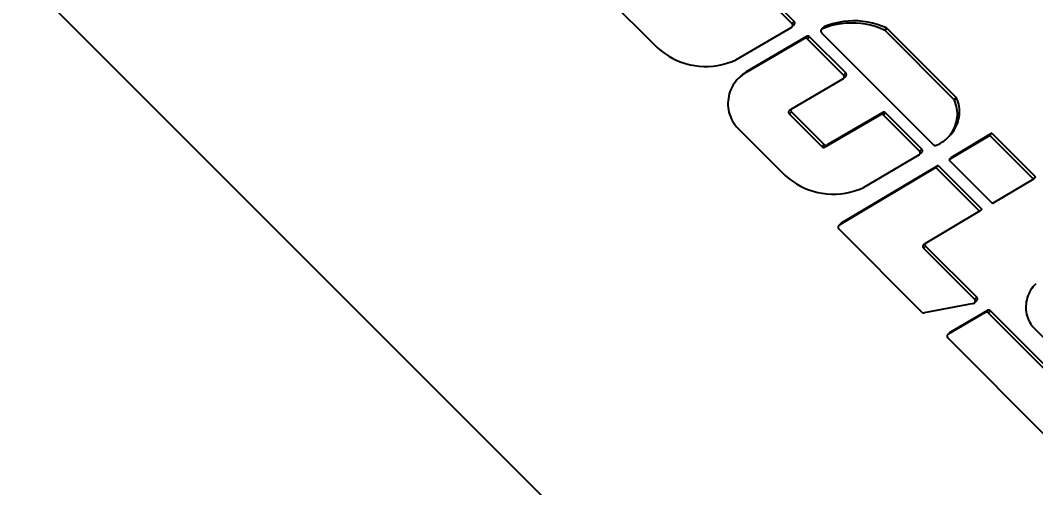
# Model space of a CAD drawing. Header units: millimetres. Extents: x 5625199 to 7433318, y -3316392 to -2552493.
# Drawn here: x 5949549.5 to 5949981.8, y -2698280.4 to -2698081.4 of the extents above; entities that cross this region are included whole.
import ezdxf

# ---------------------------------------------------------------- set-up
doc = ezdxf.new("R2010")
doc.units = ezdxf.units.MM
doc.header["$PDMODE"] = 35
doc.header["$PDSIZE"] = -10
doc.layers.add('155', color=155, linetype='Continuous')
doc.styles.add('标注-尺寸', font='simplex.shx', dxfattribs={"width": 0.7})
doc.dimstyles.new('MS55', dxfattribs={"dimscale": 0, "dimtxt": 5, "dimasz": 1, "dimexe": 1, "dimexo": 0.8, "dimgap": 1, "dimtad": 1, "dimdec": 0, "dimrnd": 5, "dimdsep": 46, "dimtxsty": '标注-尺寸', "dimblk": 'ARCHTICK', "dimcen": 0, "dimdle": 0.5, "dimclrd": 256, "dimclre": 256, "dimclrt": 50, "dimadec": 0, "dimazin": 0, "dimtfac": 1, "dimtdec": 0, "dimtix": 1, "dimtofl": 0, "dimtmove": 2, "dimatfit": 3, "dimldrblk": 'jt2', "dimfxl": 6, "dimfxlon": 1, "dimtvp": 1, "dimtolj": 1, "dimtzin": 0, "dimarcsym": 0})

# ---------------------------------------------------------------- blocks, each defined once
blk = doc.blocks.new('_ArchTick')
at = {"color": 0, "linetype": 'ByBlock', "const_width": 0.4}
blk.add_lwpolyline([(-0.5, -0.5), (0.5, 0.5)], dxfattribs=at)
blk = doc.blocks.new('*D939')
at = {"layer": '155', "lineweight": -2, "ltscale": 500, "transparency": 16777216}
for p, q in [((5952637.07, -2698844.42), (5952637.07, -2697473.96)), ((5952440.46, -2697490.34), (5952669.84, -2697490.34)), ((5952440.46, -2698828.04), (5952669.84, -2698828.04))]:
    blk.add_line(p, q, dxfattribs=at)
at = {"layer": 'Defpoints', "color": 0, "transparency": 16777216}
for p in [(5949614.42, -2697490.34), (5952637.07, -2697490.34), (5952045.86, -2698828.04)]:
    blk.add_point(p, dxfattribs=at)
at = {"layer": '155', "linetype": 'ByBlock', "lineweight": -2, "transparency": 16777216, "xscale": 32.76841990261787, "yscale": 32.76841990261787, "zscale": 32.76841990261787}
for p, rotation in [((5952637.07, -2697490.34), 90), ((5952637.07, -2698828.04), 270)]:
    blk.add_blockref('_ArchTick', p, dxfattribs=dict(at, rotation=rotation))
at = {"layer": '155', "color": 50, "ltscale": 500, "transparency": 16777216, "insert": (5952522.38, -2698159.19), "char_height": 163.842, "attachment_point": 5, "rotation": 90, "style": '标注-尺寸'}
blk.add_mtext('\\A1;1340', dxfattribs=at)
blk = doc.blocks.new('jt2')
at = {"ltscale": 0.1}
blk.add_line((0, 0), (-1, 0), dxfattribs=at)
at = {"color": 6, "ltscale": 0.1}
blk.add_lwpolyline([(-1.217, 1.261), (-0.717, 1.5), (0.019, 0), (-0.717, -1.5), (-1.217, -1.261), (0, 0), (-1.217, 1.261)], dxfattribs=at)
blk = doc.blocks.new('*D941')
at = {"layer": '155', "lineweight": -2, "ltscale": 500, "transparency": 16777216}
for p, q in [((5949614.42, -2697460.15), (5949614.42, -2697230.77)), ((5950952.12, -2697460.15), (5950952.12, -2697230.77)), ((5950968.51, -2697263.54), (5949598.04, -2697263.54))]:
    blk.add_line(p, q, dxfattribs=at)
at = {"layer": 'Defpoints', "color": 0, "transparency": 16777216}
for p in [(5949614.42, -2697263.54), (5949614.42, -2697490.34), (5950952.12, -2698828.04)]:
    blk.add_point(p, dxfattribs=at)
at = {"layer": '155', "linetype": 'ByBlock', "lineweight": -2, "transparency": 16777216, "xscale": 32.76841990261787, "yscale": 32.76841990261787, "zscale": 32.76841990261787, "rotation": 180}
blk.add_blockref('_ArchTick', (5949614.42, -2697263.54), dxfattribs=at)
at = {"layer": '155', "linetype": 'ByBlock', "lineweight": -2, "transparency": 16777216, "xscale": 32.76841990261787, "yscale": 32.76841990261787, "zscale": 32.76841990261787}
blk.add_blockref('_ArchTick', (5950952.12, -2697263.54), dxfattribs=at)
at = {"layer": '155', "color": 50, "ltscale": 500, "transparency": 16777216, "insert": (5950283.27, -2697148.85), "char_height": 163.842, "attachment_point": 5, "style": '标注-尺寸'}
blk.add_mtext('\\A1;1340', dxfattribs=at)
blk = doc.blocks.new('*D946')
at = {"layer": '155', "lineweight": -2, "ltscale": 500, "transparency": 16777216}
for p, q in [((5947282.81, -2697792.15), (5947282.81, -2698461.32)), ((5947479.42, -2697808.54), (5947250.04, -2697808.54)), ((5947479.42, -2698444.93), (5947250.04, -2698444.93))]:
    blk.add_line(p, q, dxfattribs=at)
at = {"layer": 'Defpoints', "color": 0, "transparency": 16777216}
for p in [(5949296.23, -2697808.54), (5947282.81, -2698444.93), (5949932.62, -2698444.93)]:
    blk.add_point(p, dxfattribs=at)
at = {"layer": '155', "linetype": 'ByBlock', "lineweight": -2, "transparency": 16777216, "xscale": 32.76841990261786, "yscale": 32.76841990261786, "zscale": 32.76841990261786}
for p, rotation in [((5947282.81, -2697808.54), 90), ((5947282.81, -2698444.93), 270)]:
    blk.add_blockref('_ArchTick', p, dxfattribs=dict(at, rotation=rotation))
at = {"layer": '155', "color": 50, "ltscale": 500, "transparency": 16777216, "insert": (5947168.12, -2698126.74), "char_height": 163.842, "attachment_point": 5, "rotation": 90, "style": '标注-尺寸'}
blk.add_mtext('\\A1;635', dxfattribs=at)

msp = doc.modelspace()

# ---------------------------------------------------------------- linework, layer by layer
at = {"color": 8}
for p, q in [((5949863.59, -2698066.49), (5949878.96, -2698081.87)), ((5949862.68, -2698067.41), (5949878.05, -2698082.78)), ((5949799.91, -2698072.22), (5949819.42, -2698091.73)), ((5949878.96, -2698081.87), (5949878.05, -2698082.78)), ((5949878.1, -2698082.83), (5949878.05, -2698082.78)), ((5949878.14, -2698082.88), (5949878.1, -2698082.83)), ((5949878.18, -2698082.94), (5949878.14, -2698082.88)), ((5949878.22, -2698083), (5949878.18, -2698082.94)), ((5949878.25, -2698083.06), (5949878.22, -2698083)), ((5949878.28, -2698083.12), (5949878.25, -2698083.06)), ((5949878.25, -2698083.97), (5949878.28, -2698083.91)), ((5949878.3, -2698083.18), (5949878.28, -2698083.12)), ((5949878.28, -2698083.91), (5949878.3, -2698083.84)), ((5949878.32, -2698083.24), (5949878.3, -2698083.18)), ((5949878.3, -2698083.84), (5949878.32, -2698083.78)), ((5949878.33, -2698083.31), (5949878.32, -2698083.24)), ((5949878.32, -2698083.78), (5949878.34, -2698083.71)), ((5949878.33, -2698083.74), (5949878.32, -2698083.78)), ((5949878.35, -2698083.38), (5949878.33, -2698083.31)), ((5949878.76, -2698083.49), (5949878.33, -2698083.74)), ((5949878.34, -2698083.71), (5949878.35, -2698083.65)), ((5949878.35, -2698083.44), (5949878.35, -2698083.38)), ((5949878.35, -2698083.51), (5949878.35, -2698083.44)), ((5949878.35, -2698083.58), (5949878.35, -2698083.51)), ((5949878.35, -2698083.65), (5949878.35, -2698083.58)), ((5949878.76, -2698083.49), (5949878.81, -2698083.46)), ((5949878.81, -2698083.46), (5949878.87, -2698083.42)), ((5949878.87, -2698083.42), (5949878.92, -2698083.38)), ((5949878.92, -2698083.38), (5949878.97, -2698083.33)), ((5949879.01, -2698081.92), (5949878.96, -2698081.87)), ((5949878.97, -2698083.33), (5949879.01, -2698083.28)), ((5949879.05, -2698081.97), (5949879.01, -2698081.92)), ((5949879.01, -2698083.28), (5949879.06, -2698083.23)), ((5949879.09, -2698082.03), (5949879.05, -2698081.97)), ((5949879.06, -2698083.23), (5949879.1, -2698083.17)), ((5949879.13, -2698082.08), (5949879.09, -2698082.03)), ((5949879.1, -2698083.17), (5949879.13, -2698083.11)), ((5949879.16, -2698082.14), (5949879.13, -2698082.08)), ((5949879.13, -2698083.11), (5949879.16, -2698083.06)), ((5949879.19, -2698082.2), (5949879.16, -2698082.14)), ((5949879.16, -2698083.06), (5949879.19, -2698082.99)), ((5949879.21, -2698082.27), (5949879.19, -2698082.2)), ((5949879.19, -2698082.99), (5949879.21, -2698082.93)), ((5949879.23, -2698082.33), (5949879.21, -2698082.27)), ((5949879.21, -2698082.93), (5949879.23, -2698082.87)), ((5949879.25, -2698082.4), (5949879.23, -2698082.33)), ((5949879.23, -2698082.87), (5949879.25, -2698082.8)), ((5949879.26, -2698082.46), (5949879.25, -2698082.4)), ((5949879.25, -2698082.8), (5949879.26, -2698082.73)), ((5949879.26, -2698082.53), (5949879.26, -2698082.46)), ((5949879.27, -2698082.6), (5949879.26, -2698082.53)), ((5949879.26, -2698082.73), (5949879.27, -2698082.67)), ((5949879.27, -2698082.67), (5949879.27, -2698082.6)), ((5949893.87, -2698083.39), (5949891.91, -2698084.11)), ((5949894.95, -2698083.7), (5949892.95, -2698084.3)), ((5949895.86, -2698082.78), (5949893.87, -2698083.39)), ((5949896.98, -2698083.22), (5949894.95, -2698083.7)), ((5949897.89, -2698082.31), (5949895.86, -2698082.78)), ((5949899.03, -2698082.88), (5949896.98, -2698083.22)), ((5949899.95, -2698081.96), (5949897.89, -2698082.31)), ((5949901.11, -2698082.66), (5949899.03, -2698082.88)), ((5949902.02, -2698081.75), (5949899.95, -2698081.96)), ((5949903.19, -2698082.57), (5949901.11, -2698082.66)), ((5949904.1, -2698081.66), (5949902.02, -2698081.75)), ((5949905.27, -2698082.61), (5949903.19, -2698082.57)), ((5949906.19, -2698081.7), (5949904.1, -2698081.66)), ((5949907.35, -2698082.79), (5949905.27, -2698082.61)), ((5949908.26, -2698081.87), (5949906.19, -2698081.7)), ((5949909.42, -2698083.09), (5949907.35, -2698082.79)), ((5949910.33, -2698082.18), (5949908.26, -2698081.87)), ((5949911.46, -2698083.52), (5949909.42, -2698083.09)), ((5949912.37, -2698082.61), (5949910.33, -2698082.18)), ((5949913.47, -2698084.08), (5949911.46, -2698083.52)), ((5949914.38, -2698083.17), (5949912.37, -2698082.61)), ((5949916.35, -2698083.85), (5949914.38, -2698083.17)), ((5949918.28, -2698084.65), (5949916.35, -2698083.85)), ((5949877.84, -2698084.41), (5949853.96, -2698098.33)), ((5949877.84, -2698084.41), (5949877.9, -2698084.37)), ((5949877.9, -2698084.37), (5949877.95, -2698084.33)), ((5949877.95, -2698084.33), (5949878.01, -2698084.29)), ((5949878.01, -2698084.29), (5949878.06, -2698084.24)), ((5949878.06, -2698084.24), (5949878.1, -2698084.19)), ((5949878.1, -2698084.19), (5949878.14, -2698084.14)), ((5949878.14, -2698084.14), (5949878.18, -2698084.08)), ((5949878.18, -2698084.08), (5949878.22, -2698084.03)), ((5949878.22, -2698084.03), (5949878.25, -2698083.97)), ((5949884.37, -2698088.28), (5949884.31, -2698088.31)), ((5949884.43, -2698088.25), (5949884.37, -2698088.28)), ((5949884.49, -2698088.23), (5949884.43, -2698088.25)), ((5949884.55, -2698088.21), (5949884.49, -2698088.23)), ((5949884.61, -2698088.19), (5949884.55, -2698088.21)), ((5949884.68, -2698088.18), (5949884.61, -2698088.19)), ((5949884.74, -2698088.17), (5949884.68, -2698088.18)), ((5949884.8, -2698088.17), (5949884.74, -2698088.17)), ((5949884.87, -2698088.17), (5949884.8, -2698088.17)), ((5949884.93, -2698088.17), (5949884.87, -2698088.17)), ((5949885, -2698088.18), (5949884.93, -2698088.17)), ((5949885.06, -2698088.19), (5949885, -2698088.18)), ((5949885.12, -2698088.21), (5949885.06, -2698088.19)), ((5949885.19, -2698088.23), (5949885.12, -2698088.21)), ((5949885.25, -2698088.25), (5949885.19, -2698088.23)), ((5949885.3, -2698088.28), (5949885.25, -2698088.25)), ((5949885.36, -2698088.31), (5949885.3, -2698088.28)), ((5949890.37, -2698085.81), (5949890.36, -2698085.87)), ((5949890.36, -2698085.87), (5949890.36, -2698085.94)), ((5949890.36, -2698085.94), (5949890.36, -2698086)), ((5949890.36, -2698086), (5949890.36, -2698086.07)), ((5949890.36, -2698086.07), (5949890.37, -2698086.13)), ((5949890.39, -2698085.74), (5949890.37, -2698085.81)), ((5949890.37, -2698086.13), (5949890.38, -2698086.2)), ((5949890.38, -2698086.2), (5949890.4, -2698086.26)), ((5949890.4, -2698085.68), (5949890.39, -2698085.74)), ((5949890.42, -2698085.62), (5949890.4, -2698085.68)), ((5949890.4, -2698086.26), (5949890.42, -2698086.32)), ((5949890.45, -2698085.56), (5949890.42, -2698085.62)), ((5949890.42, -2698086.32), (5949890.44, -2698086.39)), ((5949890.44, -2698086.39), (5949890.47, -2698086.45)), ((5949890.48, -2698085.5), (5949890.45, -2698085.56)), ((5949890.47, -2698086.45), (5949890.5, -2698086.5)), ((5949890.51, -2698085.44), (5949890.48, -2698085.5)), ((5949890.5, -2698086.5), (5949890.54, -2698086.56)), ((5949890.55, -2698085.38), (5949890.51, -2698085.44)), ((5949890.54, -2698086.56), (5949890.58, -2698086.61)), ((5949890.59, -2698085.33), (5949890.55, -2698085.38)), ((5949890.58, -2698086.61), (5949890.62, -2698086.66)), ((5949890.63, -2698085.28), (5949890.59, -2698085.33)), ((5949890.62, -2698086.66), (5949890.66, -2698086.71)), ((5949890.67, -2698085.24), (5949890.63, -2698085.28)), ((5949890.66, -2698086.71), (5949938.37, -2698134.42)), ((5949890.72, -2698085.19), (5949890.67, -2698085.24)), ((5949890.77, -2698085.15), (5949890.72, -2698085.19)), ((5949890.83, -2698085.11), (5949890.77, -2698085.15)), ((5949890.88, -2698085.08), (5949890.83, -2698085.11)), ((5949890.94, -2698085.05), (5949890.88, -2698085.08)), ((5949891, -2698085.02), (5949890.94, -2698085.05)), ((5949892.95, -2698084.3), (5949891, -2698085.02)), ((5949891.35, -2698084.67), (5949891, -2698085.02)), ((5949891.36, -2698084.64), (5949891.35, -2698084.67)), ((5949891.39, -2698084.58), (5949891.36, -2698084.64)), ((5949891.42, -2698084.53), (5949891.39, -2698084.58)), ((5949891.46, -2698084.47), (5949891.42, -2698084.53)), ((5949891.5, -2698084.42), (5949891.46, -2698084.47)), ((5949891.54, -2698084.37), (5949891.5, -2698084.42)), ((5949891.59, -2698084.32), (5949891.54, -2698084.37)), ((5949891.63, -2698084.28), (5949891.59, -2698084.32)), ((5949891.69, -2698084.24), (5949891.63, -2698084.28)), ((5949891.74, -2698084.2), (5949891.69, -2698084.24)), ((5949891.8, -2698084.17), (5949891.74, -2698084.2)), ((5949891.85, -2698084.14), (5949891.8, -2698084.17)), ((5949891.91, -2698084.11), (5949891.85, -2698084.14)), ((5949915.44, -2698084.76), (5949913.47, -2698084.08)), ((5949917.36, -2698085.57), (5949915.44, -2698084.76)), ((5949918.28, -2698084.65), (5949917.36, -2698085.57)), ((5949917.42, -2698085.59), (5949917.36, -2698085.57)), ((5949917.47, -2698085.62), (5949917.42, -2698085.59)), ((5949917.52, -2698085.66), (5949917.47, -2698085.62)), ((5949917.57, -2698085.69), (5949917.52, -2698085.66)), ((5949917.62, -2698085.73), (5949917.57, -2698085.69)), ((5949917.67, -2698085.78), (5949917.62, -2698085.73)), ((5949918.58, -2698084.86), (5949917.67, -2698085.78)), ((5949917.67, -2698085.78), (5949947.05, -2698115.16)), ((5949918.33, -2698084.68), (5949918.28, -2698084.65)), ((5949918.38, -2698084.71), (5949918.33, -2698084.68)), ((5949918.44, -2698084.74), (5949918.38, -2698084.71)), ((5949918.49, -2698084.78), (5949918.44, -2698084.74)), ((5949918.53, -2698084.82), (5949918.49, -2698084.78)), ((5949918.58, -2698084.86), (5949918.53, -2698084.82)), ((5949918.58, -2698084.86), (5949947.96, -2698114.24)), ((5949819.42, -2698091.73), (5949820.83, -2698093.11)), ((5949883.4, -2698089.22), (5949857.58, -2698104.27)), ((5949884.31, -2698088.31), (5949858.49, -2698103.36)), ((5949883.46, -2698089.19), (5949883.4, -2698089.22)), ((5949883.52, -2698089.16), (5949883.46, -2698089.19)), ((5949883.58, -2698089.14), (5949883.52, -2698089.16)), ((5949883.64, -2698089.12), (5949883.58, -2698089.14)), ((5949883.7, -2698089.1), (5949883.64, -2698089.12)), ((5949883.76, -2698089.09), (5949883.7, -2698089.1)), ((5949884.31, -2698088.31), (5949883.76, -2698089.09)), ((5949883.83, -2698089.08), (5949883.76, -2698089.09)), ((5949883.89, -2698089.08), (5949883.83, -2698089.08)), ((5949883.96, -2698089.08), (5949883.89, -2698089.08)), ((5949884.02, -2698089.08), (5949883.96, -2698089.08)), ((5949884.09, -2698089.09), (5949884.02, -2698089.08)), ((5949884.15, -2698089.11), (5949884.09, -2698089.09)), ((5949884.21, -2698089.12), (5949884.15, -2698089.11)), ((5949884.27, -2698089.14), (5949884.21, -2698089.12)), ((5949884.33, -2698089.17), (5949884.27, -2698089.14)), ((5949884.39, -2698089.19), (5949884.33, -2698089.17)), ((5949884.45, -2698089.22), (5949884.39, -2698089.19)), ((5949884.5, -2698089.26), (5949884.45, -2698089.22)), ((5949884.56, -2698089.3), (5949884.5, -2698089.26)), ((5949884.6, -2698089.34), (5949884.56, -2698089.3)), ((5949884.65, -2698089.38), (5949884.6, -2698089.34)), ((5949885.56, -2698088.47), (5949884.65, -2698089.38)), ((5949884.65, -2698089.38), (5949900.03, -2698104.76)), ((5949885.42, -2698088.35), (5949885.36, -2698088.31)), ((5949885.47, -2698088.38), (5949885.42, -2698088.35)), ((5949885.52, -2698088.43), (5949885.47, -2698088.38)), ((5949885.56, -2698088.47), (5949885.52, -2698088.43)), ((5949885.56, -2698088.47), (5949900.94, -2698103.85)), ((5949820.83, -2698093.11), (5949822.33, -2698094.39)), ((5949822.33, -2698094.39), (5949823.91, -2698095.58)), ((5949823.91, -2698095.58), (5949825.57, -2698096.66)), ((5949825.57, -2698096.66), (5949827.29, -2698097.63)), ((5949827.29, -2698097.63), (5949829.07, -2698098.48)), ((5949829.07, -2698098.48), (5949830.9, -2698099.22)), ((5949830.9, -2698099.22), (5949832.77, -2698099.84)), ((5949832.77, -2698099.84), (5949834.68, -2698100.34)), ((5949834.68, -2698100.34), (5949836.62, -2698100.71)), ((5949836.62, -2698100.71), (5949838.58, -2698100.95)), ((5949838.58, -2698100.95), (5949840.55, -2698101.07)), ((5949840.55, -2698101.07), (5949842.52, -2698101.05)), ((5949842.52, -2698101.05), (5949844.49, -2698100.91)), ((5949844.49, -2698100.91), (5949846.44, -2698100.65)), ((5949846.44, -2698100.65), (5949848.37, -2698100.25)), ((5949848.37, -2698100.25), (5949850.28, -2698099.73)), ((5949850.28, -2698099.73), (5949852.14, -2698099.09)), ((5949852.14, -2698099.09), (5949853.96, -2698098.33)), ((5949856.02, -2698105.45), (5949855.31, -2698106.11)), ((5949856.78, -2698104.84), (5949856.02, -2698105.45)), ((5949856.22, -2698105.2), (5949856.02, -2698105.45)), ((5949856.94, -2698104.54), (5949856.22, -2698105.2)), ((5949857.58, -2698104.27), (5949856.78, -2698104.84)), ((5949857.7, -2698103.92), (5949856.94, -2698104.54)), ((5949858.49, -2698103.36), (5949857.58, -2698104.27)), ((5949858.49, -2698103.36), (5949857.7, -2698103.92)), ((5949900.94, -2698103.85), (5949900.03, -2698104.76)), ((5949900.07, -2698104.81), (5949900.03, -2698104.76)), ((5949900.12, -2698104.86), (5949900.07, -2698104.81)), ((5949900.16, -2698104.92), (5949900.12, -2698104.86)), ((5949900.19, -2698104.97), (5949900.16, -2698104.92)), ((5949900.22, -2698105.03), (5949900.19, -2698104.97)), ((5949900.25, -2698105.09), (5949900.22, -2698105.03)), ((5949900.28, -2698105.16), (5949900.25, -2698105.09)), ((5949900.3, -2698105.22), (5949900.28, -2698105.16)), ((5949900.31, -2698105.29), (5949900.3, -2698105.22)), ((5949900.32, -2698105.35), (5949900.31, -2698105.29)), ((5949900.73, -2698105.47), (5949900.31, -2698105.72)), ((5949900.33, -2698105.42), (5949900.32, -2698105.35)), ((5949900.32, -2698105.62), (5949900.33, -2698105.56)), ((5949900.33, -2698105.49), (5949900.33, -2698105.42)), ((5949900.33, -2698105.56), (5949900.33, -2698105.49)), ((5949900.73, -2698105.47), (5949900.79, -2698105.43)), ((5949900.79, -2698105.43), (5949900.84, -2698105.39)), ((5949900.84, -2698105.39), (5949900.9, -2698105.35)), ((5949900.9, -2698105.35), (5949900.94, -2698105.31)), ((5949900.99, -2698103.9), (5949900.94, -2698103.85)), ((5949900.94, -2698105.31), (5949900.99, -2698105.26)), ((5949901.03, -2698103.95), (5949900.99, -2698103.9)), ((5949900.99, -2698105.26), (5949901.03, -2698105.2)), ((5949901.07, -2698104), (5949901.03, -2698103.95)), ((5949901.03, -2698105.2), (5949901.07, -2698105.15)), ((5949901.1, -2698104.06), (5949901.07, -2698104)), ((5949901.07, -2698105.15), (5949901.11, -2698105.09)), ((5949901.14, -2698104.12), (5949901.1, -2698104.06)), ((5949901.11, -2698105.09), (5949901.14, -2698105.03)), ((5949901.16, -2698104.18), (5949901.14, -2698104.12)), ((5949901.14, -2698105.03), (5949901.17, -2698104.97)), ((5949901.19, -2698104.24), (5949901.16, -2698104.18)), ((5949901.17, -2698104.97), (5949901.19, -2698104.91)), ((5949901.21, -2698104.31), (5949901.19, -2698104.24)), ((5949901.19, -2698104.91), (5949901.21, -2698104.84)), ((5949901.22, -2698104.37), (5949901.21, -2698104.31)), ((5949901.21, -2698104.84), (5949901.22, -2698104.78)), ((5949901.23, -2698104.44), (5949901.22, -2698104.37)), ((5949901.22, -2698104.78), (5949901.24, -2698104.71)), ((5949901.24, -2698104.51), (5949901.23, -2698104.44)), ((5949901.24, -2698104.58), (5949901.24, -2698104.51)), ((5949901.24, -2698104.64), (5949901.24, -2698104.58)), ((5949901.24, -2698104.71), (5949901.24, -2698104.64)), ((5949852.91, -2698109.18), (5949852.43, -2698110.04)), ((5949853.43, -2698108.36), (5949852.91, -2698109.18)), ((5949854.01, -2698107.57), (5949853.43, -2698108.36)), ((5949854.63, -2698106.82), (5949854.01, -2698107.57)), ((5949855.31, -2698106.11), (5949854.63, -2698106.82)), ((5949899.82, -2698106.38), (5949877.52, -2698119.38)), ((5949899.82, -2698106.38), (5949899.88, -2698106.35)), ((5949899.88, -2698106.35), (5949899.93, -2698106.31)), ((5949899.93, -2698106.31), (5949899.98, -2698106.26)), ((5949899.98, -2698106.26), (5949900.03, -2698106.22)), ((5949900.03, -2698106.22), (5949900.08, -2698106.17)), ((5949900.08, -2698106.17), (5949900.12, -2698106.12)), ((5949900.12, -2698106.12), (5949900.16, -2698106.06)), ((5949900.16, -2698106.06), (5949900.2, -2698106)), ((5949900.2, -2698106), (5949900.23, -2698105.94)), ((5949900.23, -2698105.94), (5949900.25, -2698105.88)), ((5949900.25, -2698105.88), (5949900.28, -2698105.82)), ((5949900.28, -2698105.82), (5949900.3, -2698105.76)), ((5949900.3, -2698105.76), (5949900.31, -2698105.69)), ((5949900.31, -2698105.72), (5949900.3, -2698105.76)), ((5949900.31, -2698105.69), (5949900.32, -2698105.62)), ((5949851.13, -2698113.71), (5949850.96, -2698114.67)), ((5949851.37, -2698112.76), (5949851.13, -2698113.71)), ((5949851.66, -2698111.83), (5949851.37, -2698112.76)), ((5949852.02, -2698110.92), (5949851.66, -2698111.83)), ((5949852.43, -2698110.04), (5949852.02, -2698110.92)), ((5949850.84, -2698115.64), (5949850.79, -2698116.62)), ((5949850.79, -2698116.62), (5949850.81, -2698117.6)), ((5949850.81, -2698117.6), (5949850.88, -2698118.57)), ((5949850.96, -2698114.67), (5949850.84, -2698115.64)), ((5949947.96, -2698114.24), (5949947.05, -2698115.16)), ((5949947.09, -2698115.2), (5949947.05, -2698115.16)), ((5949947.13, -2698115.25), (5949947.09, -2698115.2)), ((5949947.17, -2698115.31), (5949947.13, -2698115.25)), ((5949947.2, -2698115.36), (5949947.17, -2698115.31)), ((5949947.24, -2698115.42), (5949947.2, -2698115.36)), ((5949947.26, -2698115.47), (5949947.24, -2698115.42)), ((5949948.18, -2698114.56), (5949947.26, -2698115.47)), ((5949947.61, -2698116.33), (5949947.26, -2698115.47)), ((5949947.9, -2698117.21), (5949947.61, -2698116.33)), ((5949948.13, -2698118.1), (5949947.9, -2698117.21)), ((5949948, -2698114.29), (5949947.96, -2698114.24)), ((5949948.05, -2698114.34), (5949948, -2698114.29)), ((5949948.08, -2698114.39), (5949948.05, -2698114.34)), ((5949948.12, -2698114.45), (5949948.08, -2698114.39)), ((5949948.15, -2698114.5), (5949948.12, -2698114.45)), ((5949948.3, -2698119.01), (5949948.13, -2698118.1)), ((5949948.18, -2698114.56), (5949948.15, -2698114.5)), ((5949948.52, -2698115.42), (5949948.18, -2698114.56)), ((5949948.81, -2698116.3), (5949948.52, -2698115.42)), ((5949949.04, -2698117.19), (5949948.81, -2698116.3)), ((5949949.22, -2698118.1), (5949949.04, -2698117.19)), ((5949949.33, -2698119.01), (5949949.22, -2698118.1)), ((5949850.88, -2698118.57), (5949851.02, -2698119.54)), ((5949851.02, -2698119.54), (5949851.22, -2698120.5)), ((5949851.22, -2698120.5), (5949851.48, -2698121.44)), ((5949851.48, -2698121.44), (5949851.81, -2698122.36)), ((5949851.81, -2698122.36), (5949852.19, -2698123.27)), ((5949876.59, -2698120.39), (5949876.58, -2698120.46)), ((5949876.58, -2698120.46), (5949876.58, -2698120.53)), ((5949876.58, -2698120.53), (5949876.58, -2698120.59)), ((5949876.58, -2698120.59), (5949876.59, -2698120.66)), ((5949876.6, -2698120.33), (5949876.59, -2698120.39)), ((5949876.59, -2698120.66), (5949876.6, -2698120.73)), ((5949876.61, -2698120.26), (5949876.6, -2698120.33)), ((5949876.6, -2698120.73), (5949876.62, -2698120.79)), ((5949876.63, -2698120.2), (5949876.61, -2698120.26)), ((5949876.62, -2698120.79), (5949876.64, -2698120.86)), ((5949876.66, -2698120.13), (5949876.63, -2698120.2)), ((5949876.64, -2698120.86), (5949876.66, -2698120.92)), ((5949876.69, -2698120.07), (5949876.66, -2698120.13)), ((5949876.66, -2698120.92), (5949876.69, -2698120.98)), ((5949876.72, -2698120.01), (5949876.69, -2698120.07)), ((5949876.69, -2698120.98), (5949876.72, -2698121.04)), ((5949876.75, -2698119.95), (5949876.72, -2698120.01)), ((5949876.72, -2698121.04), (5949876.76, -2698121.1)), ((5949876.79, -2698119.9), (5949876.75, -2698119.95)), ((5949876.76, -2698121.1), (5949876.79, -2698121.16)), ((5949876.83, -2698119.85), (5949876.79, -2698119.9)), ((5949876.79, -2698121.16), (5949876.84, -2698121.21)), ((5949876.88, -2698119.8), (5949876.83, -2698119.85)), ((5949876.84, -2698121.21), (5949876.88, -2698121.26)), ((5949876.93, -2698119.75), (5949876.88, -2698119.8)), ((5949877.8, -2698120.34), (5949876.88, -2698121.26)), ((5949876.88, -2698121.26), (5949890.86, -2698135.23)), ((5949876.98, -2698119.71), (5949876.93, -2698119.75)), ((5949877.04, -2698119.67), (5949876.98, -2698119.71)), ((5949877.09, -2698119.63), (5949877.04, -2698119.67)), ((5949877.52, -2698119.38), (5949877.09, -2698119.63)), ((5949877.5, -2698119.48), (5949877.49, -2698119.55)), ((5949877.49, -2698119.55), (5949877.49, -2698119.61)), ((5949877.49, -2698119.61), (5949877.5, -2698119.68)), ((5949877.51, -2698119.41), (5949877.5, -2698119.48)), ((5949877.5, -2698119.68), (5949877.5, -2698119.75)), ((5949877.5, -2698119.75), (5949877.51, -2698119.82)), ((5949877.52, -2698119.38), (5949877.51, -2698119.41)), ((5949877.51, -2698119.82), (5949877.53, -2698119.88)), ((5949877.53, -2698119.88), (5949877.55, -2698119.95)), ((5949877.55, -2698119.95), (5949877.57, -2698120.01)), ((5949877.57, -2698120.01), (5949877.6, -2698120.07)), ((5949877.6, -2698120.07), (5949877.63, -2698120.13)), ((5949877.63, -2698120.13), (5949877.67, -2698120.19)), ((5949877.67, -2698120.19), (5949877.71, -2698120.24)), ((5949877.71, -2698120.24), (5949877.75, -2698120.29)), ((5949877.75, -2698120.29), (5949877.8, -2698120.34)), ((5949877.8, -2698120.34), (5949891.77, -2698134.32)), ((5949915.78, -2698121.6), (5949892.11, -2698135.4)), ((5949916.69, -2698120.69), (5949893.03, -2698134.48)), ((5949915.84, -2698121.57), (5949915.78, -2698121.6)), ((5949915.89, -2698121.54), (5949915.84, -2698121.57)), ((5949915.95, -2698121.52), (5949915.89, -2698121.54)), ((5949916.02, -2698121.5), (5949915.95, -2698121.52)), ((5949916.08, -2698121.48), (5949916.02, -2698121.5)), ((5949916.14, -2698121.47), (5949916.08, -2698121.48)), ((5949916.69, -2698120.69), (5949916.14, -2698121.47)), ((5949916.21, -2698121.46), (5949916.14, -2698121.47)), ((5949916.27, -2698121.46), (5949916.21, -2698121.46)), ((5949916.34, -2698121.46), (5949916.27, -2698121.46)), ((5949916.4, -2698121.46), (5949916.34, -2698121.46)), ((5949916.46, -2698121.47), (5949916.4, -2698121.46)), ((5949916.53, -2698121.48), (5949916.46, -2698121.47)), ((5949916.59, -2698121.5), (5949916.53, -2698121.48)), ((5949916.65, -2698121.52), (5949916.59, -2698121.5)), ((5949916.71, -2698121.54), (5949916.65, -2698121.52)), ((5949916.75, -2698120.66), (5949916.69, -2698120.69)), ((5949916.77, -2698121.57), (5949916.71, -2698121.54)), ((5949916.81, -2698120.63), (5949916.75, -2698120.66)), ((5949916.83, -2698121.6), (5949916.77, -2698121.57)), ((5949916.87, -2698120.61), (5949916.81, -2698120.63)), ((5949916.88, -2698121.64), (5949916.83, -2698121.6)), ((5949916.93, -2698120.59), (5949916.87, -2698120.61)), ((5949916.93, -2698121.68), (5949916.88, -2698121.64)), ((5949916.99, -2698120.57), (5949916.93, -2698120.59)), ((5949916.98, -2698121.72), (5949916.93, -2698121.68)), ((5949917.03, -2698121.76), (5949916.98, -2698121.72)), ((5949917.05, -2698120.56), (5949916.99, -2698120.57)), ((5949917.94, -2698120.85), (5949917.03, -2698121.76)), ((5949917.03, -2698121.76), (5949932.41, -2698137.14)), ((5949917.12, -2698120.55), (5949917.05, -2698120.56)), ((5949917.18, -2698120.55), (5949917.12, -2698120.55)), ((5949917.25, -2698120.55), (5949917.18, -2698120.55)), ((5949917.31, -2698120.55), (5949917.25, -2698120.55)), ((5949917.38, -2698120.56), (5949917.31, -2698120.55)), ((5949917.44, -2698120.57), (5949917.38, -2698120.56)), ((5949917.5, -2698120.59), (5949917.44, -2698120.57)), ((5949917.56, -2698120.61), (5949917.5, -2698120.59)), ((5949917.62, -2698120.63), (5949917.56, -2698120.61)), ((5949917.68, -2698120.66), (5949917.62, -2698120.63)), ((5949917.74, -2698120.69), (5949917.68, -2698120.66)), ((5949917.79, -2698120.73), (5949917.74, -2698120.69)), ((5949917.85, -2698120.76), (5949917.79, -2698120.73)), ((5949917.9, -2698120.81), (5949917.85, -2698120.76)), ((5949917.94, -2698120.85), (5949917.9, -2698120.81)), ((5949917.94, -2698120.85), (5949933.32, -2698136.23)), ((5949948.42, -2698119.93), (5949948.3, -2698119.01)), ((5949948.3, -2698123.61), (5949948.42, -2698122.69)), ((5949948.48, -2698120.85), (5949948.42, -2698119.93)), ((5949948.42, -2698122.69), (5949948.48, -2698121.77)), ((5949948.48, -2698121.77), (5949948.48, -2698120.85)), ((5949949.03, -2698123.6), (5949949.21, -2698122.69)), ((5949949.21, -2698122.69), (5949949.33, -2698121.78)), ((5949949.39, -2698119.93), (5949949.33, -2698119.01)), ((5949949.33, -2698121.78), (5949949.39, -2698120.86)), ((5949949.39, -2698120.86), (5949949.39, -2698119.93)), ((5949852.19, -2698123.27), (5949852.62, -2698124.14)), ((5949852.62, -2698124.14), (5949853.12, -2698124.99)), ((5949853.12, -2698124.99), (5949853.66, -2698125.8)), ((5949853.66, -2698125.8), (5949854.26, -2698126.57)), ((5949854.26, -2698126.57), (5949873.78, -2698146.09)), ((5949946.85, -2698127.96), (5949947.25, -2698127.13)), ((5949947.25, -2698127.13), (5949947.59, -2698126.28)), ((5949947.31, -2698127.86), (5949947.76, -2698127.05)), ((5949947.59, -2698126.28), (5949947.89, -2698125.4)), ((5949947.76, -2698127.05), (5949948.16, -2698126.22)), ((5949947.89, -2698125.4), (5949948.12, -2698124.51)), ((5949948.12, -2698124.51), (5949948.3, -2698123.61)), ((5949948.16, -2698126.22), (5949948.51, -2698125.37)), ((5949948.51, -2698125.37), (5949948.8, -2698124.49)), ((5949948.8, -2698124.49), (5949949.03, -2698123.6)), ((5949944.1, -2698131.64), (5949944.74, -2698130.98)), ((5949944.74, -2698130.98), (5949944.79, -2698130.93)), ((5949944.79, -2698130.93), (5949945.01, -2698130.73)), ((5949962.32, -2698130.43), (5949944.81, -2698140.86)), ((5949945.01, -2698130.73), (5949945.65, -2698130.07)), ((5949945.01, -2698130.73), (5949945.34, -2698130.28)), ((5949945.34, -2698130.28), (5949945.89, -2698129.54)), ((5949945.65, -2698130.07), (5949946.25, -2698129.37)), ((5949963.23, -2698129.51), (5949945.72, -2698139.94)), ((5949945.89, -2698129.54), (5949946.39, -2698128.77)), ((5949946.25, -2698129.37), (5949946.8, -2698128.63)), ((5949946.39, -2698128.77), (5949946.85, -2698127.96)), ((5949946.8, -2698128.63), (5949947.31, -2698127.86)), ((5949963.23, -2698129.51), (5949962.32, -2698130.43)), ((5949962.32, -2698130.43), (5949980.91, -2698149.02)), ((5949963.23, -2698129.51), (5949981.82, -2698148.1)), ((5949891.77, -2698134.32), (5949890.86, -2698135.23)), ((5949890.86, -2698135.23), (5949890.91, -2698135.28)), ((5949890.91, -2698135.28), (5949890.96, -2698135.32)), ((5949890.96, -2698135.32), (5949891.01, -2698135.36)), ((5949891.01, -2698135.36), (5949891.06, -2698135.39)), ((5949891.06, -2698135.39), (5949891.12, -2698135.42)), ((5949891.12, -2698135.42), (5949891.18, -2698135.45)), ((5949891.18, -2698135.45), (5949891.24, -2698135.47)), ((5949891.24, -2698135.47), (5949891.3, -2698135.49)), ((5949891.3, -2698135.49), (5949891.36, -2698135.51)), ((5949891.36, -2698135.51), (5949891.43, -2698135.52)), ((5949891.43, -2698135.52), (5949891.49, -2698135.53)), ((5949891.49, -2698135.53), (5949891.56, -2698135.54)), ((5949891.56, -2698135.54), (5949891.62, -2698135.54)), ((5949891.62, -2698135.54), (5949891.69, -2698135.53)), ((5949891.69, -2698135.53), (5949891.75, -2698135.52)), ((5949891.75, -2698135.52), (5949891.81, -2698135.51)), ((5949891.77, -2698134.32), (5949891.82, -2698134.36)), ((5949891.81, -2698135.51), (5949891.88, -2698135.5)), ((5949891.82, -2698134.36), (5949891.87, -2698134.41)), ((5949891.87, -2698134.41), (5949891.92, -2698134.44)), ((5949891.88, -2698135.5), (5949891.94, -2698135.48)), ((5949891.92, -2698134.44), (5949891.98, -2698134.48)), ((5949891.94, -2698135.48), (5949892, -2698135.45)), ((5949891.98, -2698134.48), (5949892.03, -2698134.51)), ((5949892, -2698135.45), (5949892.06, -2698135.43)), ((5949892.03, -2698134.51), (5949892.09, -2698134.54)), ((5949892.06, -2698135.43), (5949892.11, -2698135.4)), ((5949892.09, -2698134.54), (5949892.15, -2698134.56)), ((5949892.66, -2698134.61), (5949892.11, -2698135.4)), ((5949892.15, -2698134.56), (5949892.21, -2698134.58)), ((5949892.21, -2698134.58), (5949892.28, -2698134.6)), ((5949892.28, -2698134.6), (5949892.34, -2698134.61)), ((5949892.34, -2698134.61), (5949892.4, -2698134.62)), ((5949892.4, -2698134.62), (5949892.47, -2698134.62)), ((5949892.47, -2698134.62), (5949892.53, -2698134.62)), ((5949892.53, -2698134.62), (5949892.6, -2698134.62)), ((5949892.6, -2698134.62), (5949892.66, -2698134.61)), ((5949892.66, -2698134.61), (5949892.73, -2698134.6)), ((5949892.73, -2698134.6), (5949892.79, -2698134.58)), ((5949892.79, -2698134.58), (5949892.85, -2698134.56)), ((5949892.85, -2698134.56), (5949892.91, -2698134.54)), ((5949892.91, -2698134.54), (5949892.97, -2698134.51)), ((5949892.97, -2698134.51), (5949893.03, -2698134.48)), ((5949938.37, -2698134.42), (5949938.42, -2698134.46)), ((5949938.42, -2698134.46), (5949938.47, -2698134.51)), ((5949938.47, -2698134.51), (5949938.52, -2698134.54)), ((5949938.52, -2698134.54), (5949938.58, -2698134.58)), ((5949938.58, -2698134.58), (5949938.64, -2698134.61)), ((5949938.64, -2698134.61), (5949938.7, -2698134.64)), ((5949938.7, -2698134.64), (5949938.77, -2698134.66)), ((5949938.77, -2698134.66), (5949938.83, -2698134.68)), ((5949938.83, -2698134.68), (5949938.9, -2698134.7)), ((5949938.9, -2698134.7), (5949938.96, -2698134.71)), ((5949938.96, -2698134.71), (5949939.03, -2698134.72)), ((5949939.03, -2698134.72), (5949939.1, -2698134.72)), ((5949939.1, -2698134.72), (5949939.16, -2698134.72)), ((5949939.16, -2698134.72), (5949939.23, -2698134.71)), ((5949939.23, -2698134.71), (5949939.3, -2698134.7)), ((5949939.3, -2698134.7), (5949939.36, -2698134.69)), ((5949939.36, -2698134.69), (5949939.43, -2698134.67)), ((5949939.43, -2698134.67), (5949939.49, -2698134.64)), ((5949939.49, -2698134.64), (5949940.33, -2698134.27)), ((5949940.33, -2698134.27), (5949941.15, -2698133.84)), ((5949941.15, -2698133.84), (5949941.94, -2698133.37)), ((5949941.94, -2698133.37), (5949942.7, -2698132.84)), ((5949942.7, -2698132.84), (5949943.42, -2698132.26)), ((5949943.42, -2698132.26), (5949944.1, -2698131.64)), ((5949932.2, -2698138.76), (5949908.31, -2698152.69)), ((5949932.2, -2698138.76), (5949932.26, -2698138.73)), ((5949932.26, -2698138.73), (5949932.31, -2698138.69)), ((5949932.31, -2698138.69), (5949932.36, -2698138.64)), ((5949932.36, -2698138.64), (5949932.41, -2698138.6)), ((5949933.32, -2698136.23), (5949932.41, -2698137.14)), ((5949932.45, -2698137.19), (5949932.41, -2698137.14)), ((5949932.41, -2698138.6), (5949932.46, -2698138.55)), ((5949932.5, -2698137.24), (5949932.45, -2698137.19)), ((5949932.46, -2698138.55), (5949932.5, -2698138.5)), ((5949932.54, -2698137.29), (5949932.5, -2698137.24)), ((5949932.5, -2698138.5), (5949932.54, -2698138.44)), ((5949932.57, -2698137.35), (5949932.54, -2698137.29)), ((5949932.54, -2698138.44), (5949932.57, -2698138.38)), ((5949932.6, -2698137.41), (5949932.57, -2698137.35)), ((5949932.57, -2698138.38), (5949932.61, -2698138.32)), ((5949932.63, -2698137.47), (5949932.6, -2698137.41)), ((5949932.61, -2698138.32), (5949932.63, -2698138.26)), ((5949932.65, -2698137.54), (5949932.63, -2698137.47)), ((5949932.63, -2698138.26), (5949932.66, -2698138.2)), ((5949932.67, -2698137.6), (5949932.65, -2698137.54)), ((5949932.66, -2698138.2), (5949932.68, -2698138.13)), ((5949932.69, -2698137.67), (5949932.67, -2698137.6)), ((5949932.68, -2698138.1), (5949933.11, -2698137.85)), ((5949932.68, -2698138.13), (5949932.69, -2698138.07)), ((5949932.68, -2698138.1), (5949932.68, -2698138.13)), ((5949932.7, -2698137.73), (5949932.69, -2698137.67)), ((5949932.69, -2698138.07), (5949932.7, -2698138)), ((5949932.71, -2698137.8), (5949932.7, -2698137.73)), ((5949932.7, -2698138), (5949932.71, -2698137.93)), ((5949932.71, -2698137.87), (5949932.71, -2698137.8)), ((5949932.71, -2698137.93), (5949932.71, -2698137.87)), ((5949933.11, -2698137.85), (5949933.17, -2698137.81)), ((5949933.17, -2698137.81), (5949933.22, -2698137.77)), ((5949933.22, -2698137.77), (5949933.28, -2698137.73)), ((5949933.28, -2698137.73), (5949933.32, -2698137.68)), ((5949933.37, -2698136.27), (5949933.32, -2698136.23)), ((5949933.32, -2698137.68), (5949933.37, -2698137.64)), ((5949933.41, -2698136.33), (5949933.37, -2698136.27)), ((5949933.37, -2698137.64), (5949933.41, -2698137.58)), ((5949933.45, -2698136.38), (5949933.41, -2698136.33)), ((5949933.41, -2698137.58), (5949933.45, -2698137.53)), ((5949933.48, -2698136.44), (5949933.45, -2698136.38)), ((5949933.45, -2698137.53), (5949933.49, -2698137.47)), ((5949933.52, -2698136.5), (5949933.48, -2698136.44)), ((5949933.49, -2698137.47), (5949933.52, -2698137.41)), ((5949933.54, -2698136.56), (5949933.52, -2698136.5)), ((5949933.52, -2698137.41), (5949933.55, -2698137.35)), ((5949933.57, -2698136.62), (5949933.54, -2698136.56)), ((5949933.55, -2698137.35), (5949933.57, -2698137.29)), ((5949933.59, -2698136.69), (5949933.57, -2698136.62)), ((5949933.57, -2698137.29), (5949933.59, -2698137.22)), ((5949933.6, -2698136.75), (5949933.59, -2698136.69)), ((5949933.59, -2698137.22), (5949933.6, -2698137.16)), ((5949933.61, -2698136.82), (5949933.6, -2698136.75)), ((5949933.6, -2698137.16), (5949933.61, -2698137.09)), ((5949933.62, -2698136.89), (5949933.61, -2698136.82)), ((5949933.61, -2698137.09), (5949933.62, -2698137.02)), ((5949933.62, -2698136.95), (5949933.62, -2698136.89)), ((5949933.62, -2698137.02), (5949933.62, -2698136.95)), ((5949945.72, -2698139.94), (5949944.81, -2698140.86)), ((5949939.37, -2698144.1), (5949898.16, -2698168.65)), ((5949940.28, -2698143.19), (5949899.07, -2698167.74)), ((5949940.28, -2698143.19), (5949939.37, -2698144.1)), ((5949939.37, -2698144.1), (5949957.96, -2698162.69)), ((5949940.28, -2698143.19), (5949958.87, -2698161.78)), ((5949944.81, -2698140.86), (5949963.4, -2698159.45)), ((5949873.78, -2698146.09), (5949875.19, -2698147.47)), ((5949875.19, -2698147.47), (5949876.69, -2698148.75)), ((5949876.69, -2698148.75), (5949878.27, -2698149.93)), ((5949981.82, -2698148.1), (5949980.91, -2698149.02)), ((5949878.27, -2698149.93), (5949879.92, -2698151.01)), ((5949879.92, -2698151.01), (5949881.64, -2698151.98)), ((5949881.64, -2698151.98), (5949883.42, -2698152.84)), ((5949883.42, -2698152.84), (5949885.25, -2698153.58)), ((5949906.5, -2698153.45), (5949908.31, -2698152.69)), ((5949980.91, -2698149.02), (5949963.4, -2698159.45)), ((5949885.25, -2698153.58), (5949887.13, -2698154.2)), ((5949887.13, -2698154.2), (5949889.04, -2698154.69)), ((5949889.04, -2698154.69), (5949890.98, -2698155.06)), ((5949890.98, -2698155.06), (5949892.93, -2698155.31)), ((5949892.93, -2698155.31), (5949894.9, -2698155.42)), ((5949894.9, -2698155.42), (5949896.88, -2698155.41)), ((5949896.88, -2698155.41), (5949898.84, -2698155.27)), ((5949898.84, -2698155.27), (5949900.8, -2698155)), ((5949900.8, -2698155), (5949902.73, -2698154.61)), ((5949902.73, -2698154.61), (5949904.63, -2698154.09)), ((5949904.63, -2698154.09), (5949906.5, -2698153.45)), ((5949958.87, -2698161.78), (5949957.96, -2698162.69)), ((5949957.96, -2698162.69), (5949934.69, -2698176.55)), ((5949897.67, -2698169.35), (5949897.66, -2698169.41)), ((5949897.66, -2698169.41), (5949897.66, -2698169.48)), ((5949897.66, -2698169.48), (5949897.66, -2698169.55)), ((5949897.66, -2698169.55), (5949897.66, -2698169.61)), ((5949897.66, -2698169.61), (5949897.67, -2698169.68)), ((5949897.69, -2698169.28), (5949897.67, -2698169.35)), ((5949897.67, -2698169.68), (5949897.68, -2698169.75)), ((5949897.68, -2698169.75), (5949897.69, -2698169.81)), ((5949897.71, -2698169.22), (5949897.69, -2698169.28)), ((5949897.69, -2698169.81), (5949897.71, -2698169.87)), ((5949897.73, -2698169.15), (5949897.71, -2698169.22)), ((5949897.71, -2698169.87), (5949897.74, -2698169.94)), ((5949897.76, -2698169.09), (5949897.73, -2698169.15)), ((5949897.74, -2698169.94), (5949897.76, -2698170)), ((5949897.79, -2698169.03), (5949897.76, -2698169.09)), ((5949897.76, -2698170), (5949897.8, -2698170.06)), ((5949897.82, -2698168.97), (5949897.79, -2698169.03)), ((5949897.8, -2698170.06), (5949897.83, -2698170.11)), ((5949897.86, -2698168.92), (5949897.82, -2698168.97)), ((5949897.83, -2698170.11), (5949897.87, -2698170.17)), ((5949897.9, -2698168.87), (5949897.86, -2698168.92)), ((5949897.87, -2698170.17), (5949897.91, -2698170.22)), ((5949897.95, -2698168.82), (5949897.9, -2698168.87)), ((5949897.91, -2698170.22), (5949897.96, -2698170.27)), ((5949898, -2698168.77), (5949897.95, -2698168.82)), ((5949897.96, -2698170.27), (5949933.35, -2698205.66)), ((5949898.05, -2698168.73), (5949898, -2698168.77)), ((5949898.1, -2698168.69), (5949898.05, -2698168.73)), ((5949898.16, -2698168.65), (5949898.1, -2698168.69)), ((5949898.72, -2698168.1), (5949898.16, -2698168.65)), ((5949898.74, -2698168.06), (5949898.72, -2698168.1)), ((5949898.78, -2698168.01), (5949898.74, -2698168.06)), ((5949898.82, -2698167.95), (5949898.78, -2698168.01)), ((5949898.86, -2698167.9), (5949898.82, -2698167.95)), ((5949898.91, -2698167.86), (5949898.86, -2698167.9)), ((5949898.96, -2698167.81), (5949898.91, -2698167.86)), ((5949899.02, -2698167.78), (5949898.96, -2698167.81)), ((5949899.07, -2698167.74), (5949899.02, -2698167.78)), ((5949933.76, -2698177.57), (5949933.75, -2698177.64)), ((5949933.75, -2698177.64), (5949933.75, -2698177.7)), ((5949933.75, -2698177.7), (5949933.76, -2698177.77)), ((5949933.77, -2698177.5), (5949933.76, -2698177.57)), ((5949933.76, -2698177.77), (5949933.76, -2698177.84)), ((5949933.76, -2698177.84), (5949933.77, -2698177.9)), ((5949933.79, -2698177.44), (5949933.77, -2698177.5)), ((5949933.77, -2698177.9), (5949933.79, -2698177.97)), ((5949933.8, -2698177.37), (5949933.79, -2698177.44)), ((5949933.79, -2698177.97), (5949933.81, -2698178.03)), ((5949933.83, -2698177.31), (5949933.8, -2698177.37)), ((5949933.81, -2698178.03), (5949933.83, -2698178.1)), ((5949933.86, -2698177.25), (5949933.83, -2698177.31)), ((5949933.83, -2698178.1), (5949933.86, -2698178.16)), ((5949933.89, -2698177.19), (5949933.86, -2698177.25)), ((5949933.86, -2698178.16), (5949933.89, -2698178.22)), ((5949933.92, -2698177.13), (5949933.89, -2698177.19)), ((5949933.89, -2698178.22), (5949933.93, -2698178.27)), ((5949933.96, -2698177.08), (5949933.92, -2698177.13)), ((5949933.93, -2698178.27), (5949933.97, -2698178.33)), ((5949934, -2698177.03), (5949933.96, -2698177.08)), ((5949933.97, -2698178.33), (5949934.01, -2698178.38)), ((5949934.05, -2698176.98), (5949934, -2698177.03)), ((5949934.01, -2698178.38), (5949934.06, -2698178.43)), ((5949934.09, -2698176.93), (5949934.05, -2698176.98)), ((5949934.97, -2698177.52), (5949934.06, -2698178.43)), ((5949934.06, -2698178.43), (5949955.85, -2698200.22)), ((5949934.15, -2698176.89), (5949934.09, -2698176.93)), ((5949934.2, -2698176.85), (5949934.15, -2698176.89)), ((5949934.26, -2698176.81), (5949934.2, -2698176.85)), ((5949934.68, -2698176.59), (5949934.26, -2698176.81)), ((5949934.68, -2698176.59), (5949934.67, -2698176.66)), ((5949934.67, -2698176.66), (5949934.67, -2698176.72)), ((5949934.67, -2698176.72), (5949934.67, -2698176.79)), ((5949934.67, -2698176.79), (5949934.67, -2698176.86)), ((5949934.67, -2698176.86), (5949934.68, -2698176.93)), ((5949934.69, -2698176.55), (5949934.68, -2698176.59)), ((5949934.68, -2698176.93), (5949934.69, -2698176.99)), ((5949934.69, -2698176.99), (5949934.7, -2698177.06)), ((5949934.7, -2698177.06), (5949934.72, -2698177.12)), ((5949934.72, -2698177.12), (5949934.75, -2698177.18)), ((5949934.75, -2698177.18), (5949934.77, -2698177.25)), ((5949934.77, -2698177.25), (5949934.81, -2698177.3)), ((5949934.81, -2698177.3), (5949934.84, -2698177.36)), ((5949934.84, -2698177.36), (5949934.88, -2698177.42)), ((5949934.88, -2698177.42), (5949934.92, -2698177.47)), ((5949934.92, -2698177.47), (5949934.97, -2698177.52)), ((5949934.97, -2698177.52), (5949956.76, -2698199.31)), ((5949979.67, -2698196.36), (5949979.24, -2698197.13)), ((5949980.15, -2698195.63), (5949979.67, -2698196.36)), ((5949980.68, -2698194.93), (5949980.15, -2698195.63)), ((5949981.25, -2698194.27), (5949980.68, -2698194.93)), ((5949981.86, -2698193.64), (5949981.25, -2698194.27)), ((5949956.76, -2698199.31), (5949955.85, -2698200.22)), ((5949955.89, -2698200.27), (5949955.85, -2698200.22)), ((5949955.94, -2698200.32), (5949955.89, -2698200.27)), ((5949955.97, -2698200.37), (5949955.94, -2698200.32)), ((5949956.01, -2698200.43), (5949955.97, -2698200.37)), ((5949956.04, -2698200.49), (5949956.01, -2698200.43)), ((5949956.07, -2698200.55), (5949956.04, -2698200.49)), ((5949956.09, -2698200.61), (5949956.07, -2698200.55)), ((5949956.11, -2698200.67), (5949956.09, -2698200.61)), ((5949956.13, -2698200.74), (5949956.11, -2698200.67)), ((5949956.81, -2698199.36), (5949956.76, -2698199.31)), ((5949956.79, -2698200.74), (5949956.83, -2698200.69)), ((5949956.85, -2698199.41), (5949956.81, -2698199.36)), ((5949956.83, -2698200.69), (5949956.87, -2698200.64)), ((5949956.89, -2698199.46), (5949956.85, -2698199.41)), ((5949956.87, -2698200.64), (5949956.91, -2698200.58)), ((5949956.92, -2698199.52), (5949956.89, -2698199.46)), ((5949956.91, -2698200.58), (5949956.94, -2698200.53)), ((5949956.95, -2698199.57), (5949956.92, -2698199.52)), ((5949956.94, -2698200.53), (5949956.97, -2698200.47)), ((5949956.98, -2698199.63), (5949956.95, -2698199.57)), ((5949956.97, -2698200.47), (5949957, -2698200.41)), ((5949957.01, -2698199.7), (5949956.98, -2698199.63)), ((5949957, -2698200.41), (5949957.02, -2698200.34)), ((5949957.03, -2698199.76), (5949957.01, -2698199.7)), ((5949957.02, -2698200.34), (5949957.04, -2698200.28)), ((5949957.04, -2698199.82), (5949957.03, -2698199.76)), ((5949957.05, -2698199.89), (5949957.04, -2698199.82)), ((5949957.04, -2698200.28), (5949957.05, -2698200.22)), ((5949957.06, -2698199.95), (5949957.05, -2698199.89)), ((5949957.05, -2698200.22), (5949957.06, -2698200.15)), ((5949957.06, -2698200.02), (5949957.06, -2698199.95)), ((5949957.06, -2698200.09), (5949957.06, -2698200.02)), ((5949957.06, -2698200.15), (5949957.06, -2698200.09)), ((5949978.01, -2698200.4), (5949977.84, -2698201.26)), ((5949978.24, -2698199.55), (5949978.01, -2698200.4)), ((5949978.52, -2698198.72), (5949978.24, -2698199.55)), ((5949978.85, -2698197.91), (5949978.52, -2698198.72)), ((5949979.24, -2698197.13), (5949978.85, -2698197.91)), ((5949955.31, -2698201.97), (5949934.28, -2698205.95)), ((5949961.3, -2698204.93), (5949945.49, -2698214.15)), ((5949955.31, -2698201.97), (5949955.38, -2698201.95)), ((5949955.38, -2698201.95), (5949955.44, -2698201.93)), ((5949955.44, -2698201.93), (5949955.5, -2698201.91)), ((5949955.5, -2698201.91), (5949955.56, -2698201.89)), ((5949955.56, -2698201.89), (5949955.62, -2698201.86)), ((5949955.62, -2698201.86), (5949955.68, -2698201.82)), ((5949955.68, -2698201.82), (5949955.73, -2698201.79)), ((5949955.73, -2698201.79), (5949955.78, -2698201.74)), ((5949955.78, -2698201.74), (5949955.83, -2698201.7)), ((5949955.83, -2698201.7), (5949955.88, -2698201.65)), ((5949955.88, -2698201.65), (5949955.92, -2698201.6)), ((5949955.92, -2698201.6), (5949955.96, -2698201.55)), ((5949955.96, -2698201.55), (5949956, -2698201.5)), ((5949956, -2698201.5), (5949956.03, -2698201.44)), ((5949956.03, -2698201.44), (5949956.06, -2698201.38)), ((5949956.06, -2698201.38), (5949956.09, -2698201.32)), ((5949956.09, -2698201.32), (5949956.11, -2698201.26)), ((5949956.11, -2698201.26), (5949956.12, -2698201.19)), ((5949956.12, -2698201.19), (5949956.14, -2698201.13)), ((5949956.14, -2698200.8), (5949956.13, -2698200.74)), ((5949956.15, -2698200.87), (5949956.14, -2698200.8)), ((5949956.14, -2698201.13), (5949956.15, -2698201.07)), ((5949956.15, -2698200.93), (5949956.15, -2698200.87)), ((5949956.15, -2698201), (5949956.15, -2698200.93)), ((5949956.15, -2698201.07), (5949956.15, -2698201)), ((5949956.23, -2698201.05), (5949956.15, -2698201.07)), ((5949956.23, -2698201.05), (5949956.29, -2698201.04)), ((5949956.29, -2698201.04), (5949956.35, -2698201.02)), ((5949956.35, -2698201.02), (5949956.41, -2698201)), ((5949956.41, -2698201), (5949956.48, -2698200.97)), ((5949956.48, -2698200.97), (5949956.53, -2698200.94)), ((5949956.53, -2698200.94), (5949956.59, -2698200.91)), ((5949956.59, -2698200.91), (5949956.64, -2698200.87)), ((5949956.64, -2698200.87), (5949956.7, -2698200.83)), ((5949956.7, -2698200.83), (5949956.75, -2698200.79)), ((5949956.75, -2698200.79), (5949956.79, -2698200.74)), ((5949961.3, -2698204.93), (5949960.75, -2698205.72)), ((5949961.35, -2698204.9), (5949961.3, -2698204.93)), ((5949961.41, -2698204.88), (5949961.35, -2698204.9)), ((5949961.47, -2698204.85), (5949961.41, -2698204.88)), ((5949961.53, -2698204.83), (5949961.47, -2698204.85)), ((5949961.6, -2698204.82), (5949961.53, -2698204.83)), ((5949961.66, -2698204.8), (5949961.6, -2698204.82)), ((5949961.72, -2698204.8), (5949961.66, -2698204.8)), ((5949961.79, -2698204.79), (5949961.72, -2698204.8)), ((5949961.85, -2698204.79), (5949961.79, -2698204.79)), ((5949961.92, -2698204.8), (5949961.85, -2698204.79)), ((5949961.98, -2698204.81), (5949961.92, -2698204.8)), ((5949962.05, -2698204.82), (5949961.98, -2698204.81)), ((5949962.11, -2698204.83), (5949962.05, -2698204.82)), ((5949962.17, -2698204.86), (5949962.11, -2698204.83)), ((5949962.23, -2698204.88), (5949962.17, -2698204.86)), ((5949962.29, -2698204.91), (5949962.23, -2698204.88)), ((5949962.35, -2698204.94), (5949962.29, -2698204.91)), ((5949962.4, -2698204.97), (5949962.35, -2698204.94)), ((5949962.45, -2698205.01), (5949962.4, -2698204.97)), ((5949962.5, -2698205.05), (5949962.45, -2698205.01)), ((5949977.66, -2698203), (5949977.65, -2698203.88)), ((5949977.65, -2698203.88), (5949977.7, -2698204.76)), ((5949977.72, -2698202.13), (5949977.66, -2698203)), ((5949977.7, -2698204.76), (5949977.81, -2698205.63)), ((5949977.84, -2698201.26), (5949977.72, -2698202.13)), ((5949933.35, -2698205.66), (5949933.4, -2698205.71)), ((5949933.4, -2698205.71), (5949933.45, -2698205.75)), ((5949933.45, -2698205.75), (5949933.51, -2698205.79)), ((5949933.51, -2698205.79), (5949933.56, -2698205.82)), ((5949933.56, -2698205.82), (5949933.62, -2698205.86)), ((5949933.62, -2698205.86), (5949933.68, -2698205.88)), ((5949933.68, -2698205.88), (5949933.75, -2698205.91)), ((5949933.75, -2698205.91), (5949933.81, -2698205.93)), ((5949933.81, -2698205.93), (5949933.88, -2698205.94)), ((5949933.88, -2698205.94), (5949933.94, -2698205.96)), ((5949933.94, -2698205.96), (5949934.01, -2698205.96)), ((5949934.01, -2698205.96), (5949934.08, -2698205.96)), ((5949934.08, -2698205.96), (5949934.14, -2698205.96)), ((5949934.14, -2698205.96), (5949934.21, -2698205.96)), ((5949934.21, -2698205.96), (5949934.28, -2698205.95)), ((5949960.38, -2698205.85), (5949944.58, -2698215.06)), ((5949960.44, -2698205.82), (5949960.38, -2698205.85)), ((5949960.5, -2698205.79), (5949960.44, -2698205.82)), ((5949960.56, -2698205.76), (5949960.5, -2698205.79)), ((5949960.62, -2698205.75), (5949960.56, -2698205.76)), ((5949960.68, -2698205.73), (5949960.62, -2698205.75)), ((5949960.75, -2698205.72), (5949960.68, -2698205.73)), ((5949960.81, -2698205.71), (5949960.75, -2698205.72)), ((5949960.88, -2698205.71), (5949960.81, -2698205.71)), ((5949960.94, -2698205.71), (5949960.88, -2698205.71)), ((5949961.01, -2698205.71), (5949960.94, -2698205.71)), ((5949961.07, -2698205.72), (5949961.01, -2698205.71)), ((5949961.13, -2698205.73), (5949961.07, -2698205.72)), ((5949961.2, -2698205.75), (5949961.13, -2698205.73)), ((5949961.26, -2698205.77), (5949961.2, -2698205.75)), ((5949961.32, -2698205.79), (5949961.26, -2698205.77)), ((5949961.38, -2698205.82), (5949961.32, -2698205.79)), ((5949961.43, -2698205.85), (5949961.38, -2698205.82)), ((5949961.49, -2698205.89), (5949961.43, -2698205.85)), ((5949961.54, -2698205.92), (5949961.49, -2698205.89)), ((5949961.59, -2698205.96), (5949961.54, -2698205.92)), ((5949961.64, -2698206.01), (5949961.59, -2698205.96)), ((5949962.55, -2698205.1), (5949961.64, -2698206.01)), ((5949961.64, -2698206.01), (5949991.59, -2698235.96)), ((5949962.55, -2698205.1), (5949962.5, -2698205.05)), ((5949962.55, -2698205.1), (5949992.5, -2698235.05)), ((5949977.81, -2698205.63), (5949977.97, -2698206.49)), ((5949977.97, -2698206.49), (5949978.18, -2698207.34)), ((5949978.18, -2698207.34), (5949978.45, -2698208.17)), ((5949978.45, -2698208.17), (5949978.77, -2698208.99)), ((5949978.77, -2698208.99), (5949979.14, -2698209.79)), ((5949979.14, -2698209.79), (5949979.57, -2698210.56)), ((5949979.57, -2698210.56), (5949980.04, -2698211.3)), ((5949980.04, -2698211.3), (5949997.99, -2698229.25)), ((5949944.08, -2698215.82), (5949944.07, -2698215.89)), ((5949944.07, -2698215.89), (5949944.07, -2698215.95)), ((5949944.07, -2698215.95), (5949944.07, -2698216.02)), ((5949944.07, -2698216.02), (5949944.08, -2698216.09)), ((5949944.09, -2698215.75), (5949944.08, -2698215.82)), ((5949944.08, -2698216.09), (5949944.09, -2698216.15)), ((5949944.1, -2698215.69), (5949944.09, -2698215.75)), ((5949944.09, -2698216.15), (5949944.11, -2698216.22)), ((5949944.12, -2698215.62), (5949944.1, -2698215.69)), ((5949944.11, -2698216.22), (5949944.12, -2698216.29)), ((5949944.15, -2698215.56), (5949944.12, -2698215.62)), ((5949944.12, -2698216.29), (5949944.15, -2698216.35)), ((5949944.17, -2698215.5), (5949944.15, -2698215.56)), ((5949944.15, -2698216.35), (5949944.18, -2698216.41)), ((5949944.21, -2698215.44), (5949944.17, -2698215.5)), ((5949944.18, -2698216.41), (5949944.21, -2698216.47)), ((5949944.24, -2698215.38), (5949944.21, -2698215.44)), ((5949944.21, -2698216.47), (5949944.24, -2698216.53)), ((5949944.28, -2698215.33), (5949944.24, -2698215.38)), ((5949944.24, -2698216.53), (5949944.28, -2698216.58)), ((5949944.32, -2698215.27), (5949944.28, -2698215.33)), ((5949944.28, -2698216.58), (5949944.33, -2698216.63)), ((5949944.37, -2698215.22), (5949944.32, -2698215.27)), ((5949944.33, -2698216.63), (5949944.37, -2698216.68)), ((5949944.42, -2698215.18), (5949944.37, -2698215.22)), ((5949944.37, -2698216.68), (5949986.48, -2698258.79)), ((5949944.47, -2698215.13), (5949944.42, -2698215.18)), ((5949944.52, -2698215.1), (5949944.47, -2698215.13)), ((5949944.58, -2698215.06), (5949944.52, -2698215.1)), ((5949945.12, -2698214.52), (5949944.58, -2698215.06)), ((5949945.15, -2698214.47), (5949945.12, -2698214.52)), ((5949945.19, -2698214.41), (5949945.15, -2698214.47)), ((5949945.23, -2698214.36), (5949945.19, -2698214.41)), ((5949945.28, -2698214.31), (5949945.23, -2698214.36)), ((5949945.33, -2698214.26), (5949945.28, -2698214.31)), ((5949945.38, -2698214.22), (5949945.33, -2698214.26)), ((5949945.44, -2698214.18), (5949945.38, -2698214.22)), ((5949945.49, -2698214.15), (5949945.44, -2698214.18))]:
    msp.add_line(p, q, dxfattribs=at)
at = {"layer": '155', "ltscale": 500}
msp.add_line((5949932.62, -2698444.93), (5949296.23, -2697808.54), dxfattribs=at)

# ---------------------------------------------------------------- dimensions: what is measured, and where the dimension line sits
dim = msp.add_linear_dim(base=(5949614.42, -2697263.54), p1=(5950952.12, -2698828.04), p2=(5949614.42, -2697490.34), dimstyle='MS55', override={"dimscale": 32.76842, "dimlfac": -1}, dxfattribs=at)
dim.commit()
dim.dimension.update_dxf_attribs({"geometry": '*D941', "text_midpoint": (5950283.27, -2697148.85)})
for base, p1, p2, override, picture, middle in [((5952637.07, -2697490.34), (5952045.86, -2698828.04), (5949614.42, -2697490.34), {"dimscale": 32.76842, "dimlfac": -1}, '*D939', (5952522.38, -2698159.19)), ((5947282.81, -2698444.93), (5949296.23, -2697808.54), (5949932.62, -2698444.93), {"dimscale": 32.76842}, '*D946', (5947168.12, -2698126.74))]:
    dim = msp.add_linear_dim(base=base, p1=p1, p2=p2, angle=90, dimstyle='MS55', override=override, dxfattribs=at)
    dim.commit()
    dim.dimension.update_dxf_attribs({"geometry": picture, "text_midpoint": middle})

doc.saveas('drawing.dxf')
